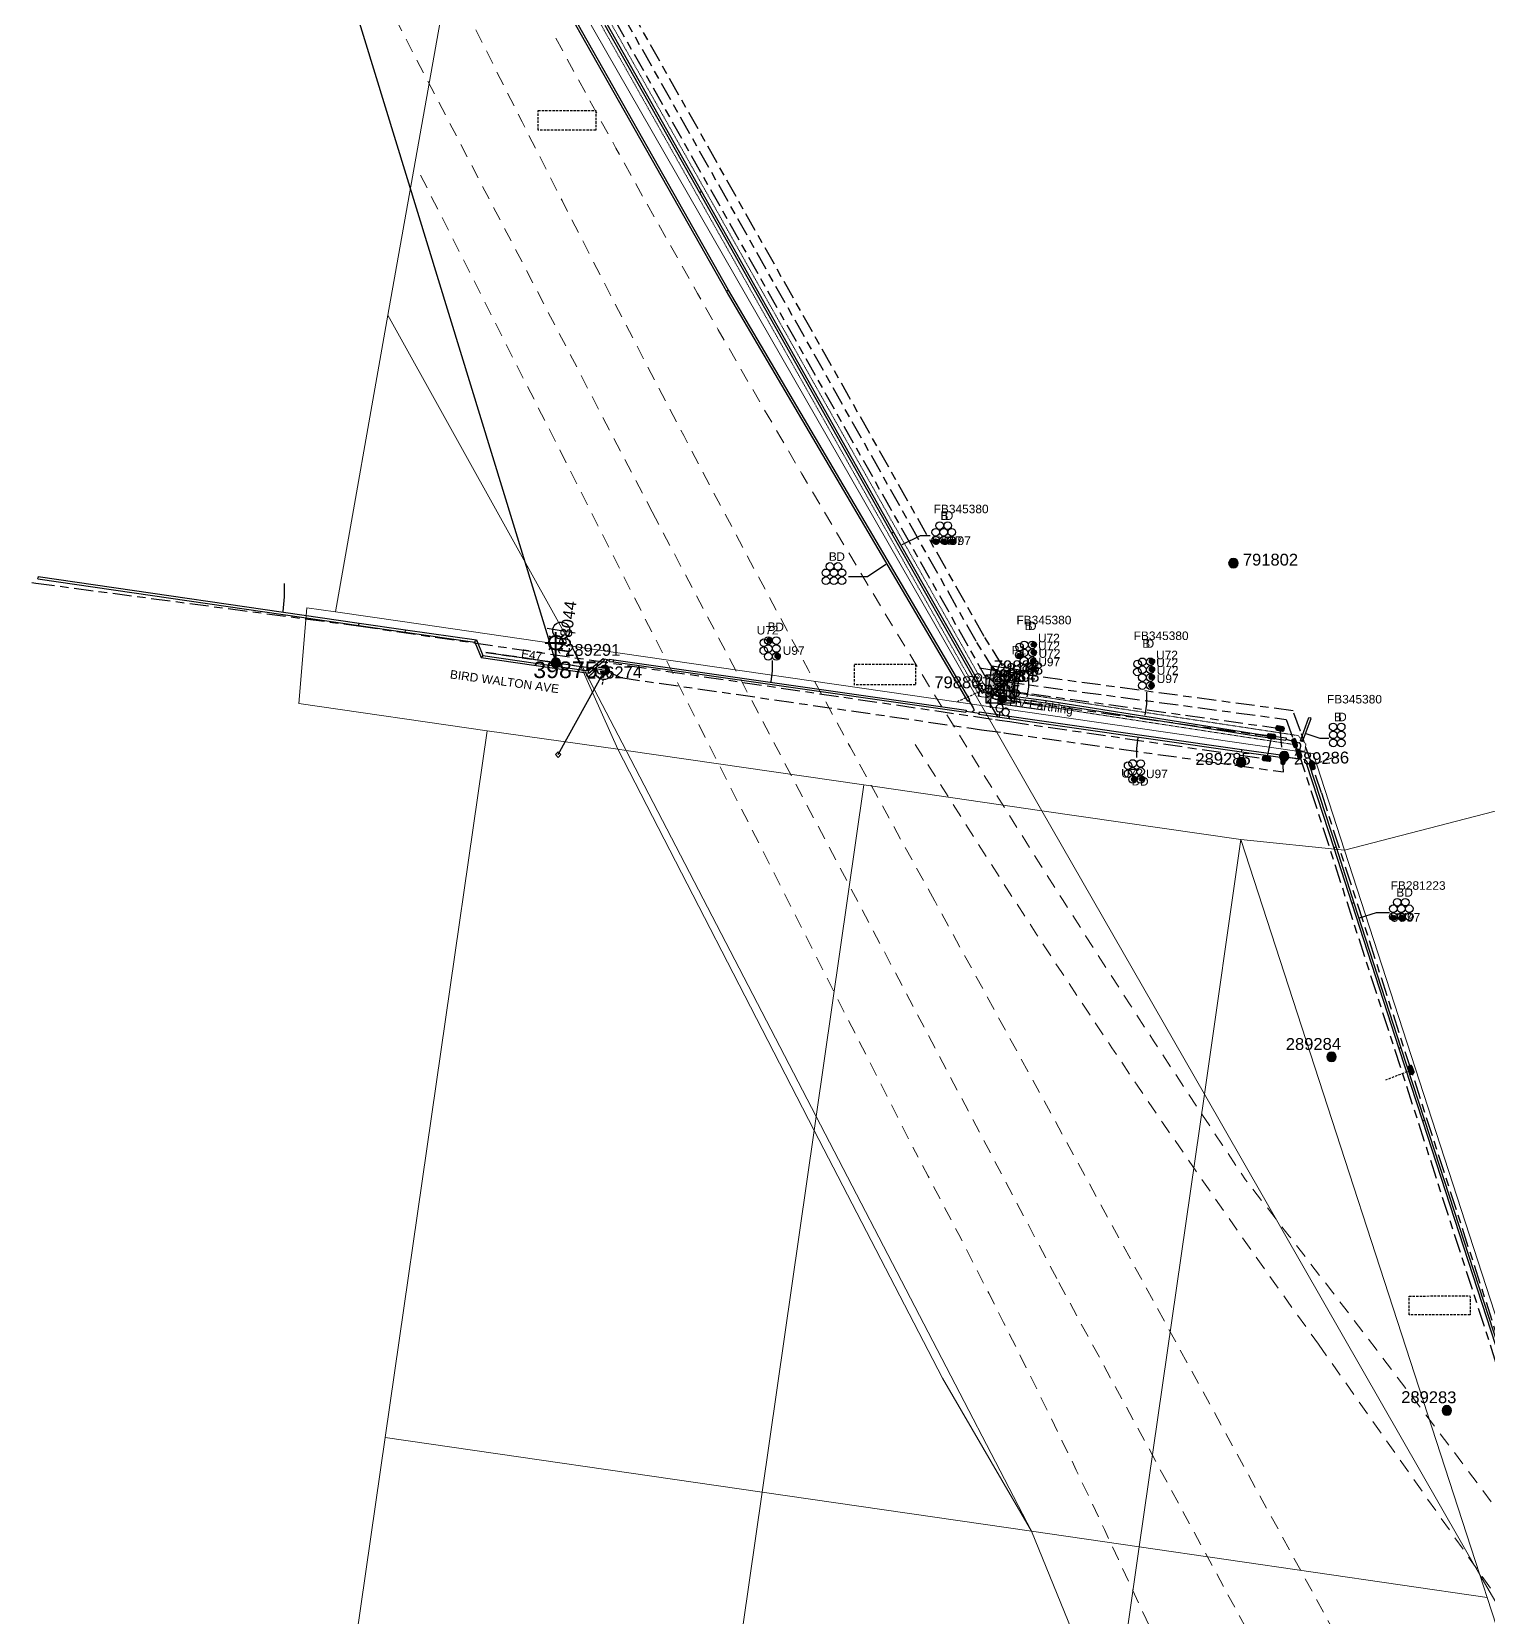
# Model space of a CAD drawing. Header units: metres. Extents: x 300929 to 302396, y 6244220 to 6246836.
# Drawn here: x 301094.1 to 301401.6, y 6245014.8 to 6245349.5 of the extents above; entities that cross this region are included whole.
import ezdxf
from ezdxf.enums import TextEntityAlignment as Align

# ---------------------------------------------------------------- set-up
doc = ezdxf.new("R2010")
doc.units = ezdxf.units.M
for name, pattern in [('Cable Exist OH', [1, 1, 0]), ('Cable Exist UG', [8.2, 4, -1.2, 1.8, -1.2]), ('Dash', [5, 3, -2]), ('DASHED', [0.75, 0.5, -0.25]), ('HIDDEN', [0.375, 0.25, -0.125]), ('HIDDEN2', [0.1875, 0.125, -0.0625])]:
    doc.linetypes.add(name, pattern=pattern)
doc.layers.get('0').update_dxf_attribs({"color": 6})
for name, color, linetype, lineweight in [('Cadastre Developer_SP_EXT', 7, 'Continuous', 5), ('Cadastre Land Parcels_SP_EXT', 7, 'Continuous', 5), ('Cadastre Other Property_SP_EXT', 7, 'HIDDEN', 5), ('Cadastre Roads_SP_EXT', 7, 'Continuous', 5)]:
    doc.layers.add(name, color=color, linetype=linetype, lineweight=lineweight)
for name, color, linetype in [('Duct_SP_EXT', 7, 'Continuous'), ('Equip_HV_EXT', 7, 'Continuous'), ('Equip_SP_HV_EXT', 7, 'Continuous'), ('Equip_SP_SL_EXT', 7, 'Continuous'), ('Mains_HV_EXT', 7, 'Continuous'), ('Mains_HV_MOD', 3, 'Continuous'), ('Mains_LV_EXT', 7, 'Continuous'), ('Services_SP_EXT', 7, 'Continuous'), ('Sub_SP_EXT', 7, 'Continuous'), ('SupportsOH_SP_TR_HV_LV_SL_EXT', 7, 'Continuous'), ('Trench_SP_EXT', 7, 'Continuous')]:
    doc.layers.add(name, color=color, linetype=linetype)
doc.layers.add('UNKNOWN_FEATURES', color=1, linetype='DASHED', plot=False)
doc.styles.add('HVSW_LABEL', font='arial.ttf')
doc.styles.add('iecARIAL', font='arial.ttf', dxfattribs={"height": 2})
doc.styles.add('POLE_LABEL', font='arial.ttf')
doc.styles.get("Standard").update_dxf_attribs({"font": 'arial.ttf'})
doc.styles.add('SWITCH_LABEL', font='arial.ttf', dxfattribs={"height": 2.5})
doc.linetypes.add('Cable E UG', pattern='A,6,-0.5,["E",Standard,S=1.7,R=0,X=0.5,Y=-1],-2.9', length=9.4)

# ---------------------------------------------------------------- blocks, each defined once
blk = doc.blocks.new('DUCT_EXT')
blk.add_circle((0, 0.8), 0.8)
at = {"flags": 1}
blk.add_attdef('Z', (0, 0), '', height=0.2, dxfattribs=at)
at = {"flags": 9}
for tag, p in [('DUCT_CODE', (0, 0)), ('XSECT_TYPE', (0, -0.2)), ('STATE', (0, -0.6)), ('FB_REFERENCE', (0, -0.4)), ('NOTES', (0, -0.8))]:
    blk.add_attdef(tag, text='', height=0.2, dxfattribs=at).set_placement(p, align=Align.MIDDLE_LEFT)
blk = doc.blocks.new('*U53')
at = {"lineweight": 40}
for p, q in [((-2.25, 4.22), (2.25, 4.22)), ((-1.46, 5.68), (-1.06, 5.28)), ((0, 1.97), (0, 6.47)), ((1.46, 5.68), (1.06, 5.28)), ((-1.46, 2.76), (-1.06, 3.16)), ((0, 0), (0, 2.72)), ((1.46, 2.76), (1.06, 3.16))]:
    blk.add_line(p, q, dxfattribs=at)
blk.add_circle((0, 4.22), 1.5, dxfattribs=at)
at = {"style": 'iecARIAL', "flags": 8}
blk.add_attdef('ASSET_NUM', (1.5, 1.5), '', height=2.5, dxfattribs=at)
for tag, p, height, flags in [('OPERATING_VOLTAGE', (0.98, -1.65), 0.2, 9), ('ORIENTATION', (0.98, -1.85), 0.2, 9), ('OWNED_BY', (0.98, -2.05), 0.2, 9), ('STATE', (0.98, -2.25), 0.2, 9), ('CONSTRUCTED_VOLTAGE', (0.98, -0.65), 0.2, 9), ('CONTROL_TYPE', (0.98, -0.85), 0.2, 9), ('LANTERN_PURPOSE', (0.98, -1.05), 0.2, 9), ('LANTERN_TYPE', (0.98, -1.25), 0.2, 9), ('NO_PHASES', (0.98, -1.45), 0.2, 9), ('USAGE', (0.98, -2.45), 0.2, 9), ('CEXIST', (0.98, -2.65), 0.2, 9), ('CNEW', (0.98, -2.85), 0.2, 9), ('CNUMBER', (0.98, -3.05), 0.2, 9), ('CREMOVE', (0.98, -3.25), 0.2, 9), ('CREPLACE', (0.98, -3.45), 0.2, 9), ('LNUMBER', (2.18, -3.25), 2.5, 8), ('LKINGHEIGHT', (0.98, -3.65), 0.2, 9), ('LBRACKET', (0.98, -3.85), 0.2, 9), ('LBRACKETVOCAB', (0.98, -4.05), 0.2, 9), ('LCATEGORY', (0.98, -4.25), 0.2, 9), ('LCHARGE1', (0.98, -4.45), 0.2, 9), ('LCHARGE1PERCENT', (0.98, -4.65), 0.2, 9), ('LCHARGE2', (0.98, -4.85), 0.2, 9), ('LCHARGE2PERCENT', (0.98, -5.05), 0.2, 9), ('LCHARGE3', (0.98, -5.25), 0.2, 9), ('LCHARGE3PERCENT', (0.98, -5.45), 0.2, 9), ('LEXIST', (0.98, -5.65), 0.2, 9), ('LLAMP', (0.98, -5.85), 0.2, 9), ('LLAMPVOCAB', (0.98, -6.05), 0.2, 9), ('LMAST', (0.98, -6.25), 0.2, 9), ('LMASTVOCAB', (0.98, -6.45), 0.2, 9), ('LNEW', (0.98, -6.65), 0.2, 9), ('LANTNUMBER', (0.98, -6.85), 0.2, 9), ('STREETNAME', (0.98, -9.25), 0.2, 9), ('SUBURB', (0.98, -9.45), 0.2, 1), ('LOUTREACH', (0.98, -7.25), 0.2, 9), ('LOUTREACHVOCAB', (0.98, -7.45), 0.2, 9), ('LRATECODE', (0.98, -7.65), 0.2, 9), ('LREMOVE', (0.98, -7.85), 0.2, 9), ('LREPLACE', (0.98, -8.05), 0.2, 9), ('LTYPE', (0.98, -8.25), 0.2, 9), ('LTYPEVOCAB', (0.98, -8.45), 0.2, 9), ('LEGEND', (0.98, -8.65), 0.2, 9), ('LOCATION', (0.98, -8.85), 0.2, 9), ('NOTES', (0.98, -9.05), 0.2, 9)]:
    blk.add_attdef(tag, p, '', height=height, dxfattribs=dict(flags=flags))
blk = doc.blocks.new('CCP_EXT')
blk.add_wipeout([(0, 0.57), (0.57, 0), (0, -0.57), (-0.57, 0)])
blk.add_lwpolyline([(-0.57, 0), (0, 0.57), (0.57, 0), (0, -0.57), (-0.57, 0)])
at = {"flags": 1}
blk.add_attdef('Z', (0, 0), '', height=0.2, dxfattribs=at)
at = {"flags": 9}
for tag, p in [('CCP_TYPE', (0, 0)), ('CONSTRUCTED_VOLTAGE', (0, -0.2)), ('OPERATING_VOLTAGE', (0, -0.6)), ('ORIENTATION', (0, -0.8)), ('OWNED_BY', (0, -1)), ('STATE', (0, -1.8)), ('NO_PHASES', (0, -0.4)), ('USAGE', (0, -1.2)), ('LEGEND', (0, -1.4)), ('LIFE_SUPPORT', (0, -1.6)), ('NOTES', (0, -2))]:
    blk.add_attdef(tag, text='', height=0.2, dxfattribs=at).set_placement(p, align=Align.MIDDLE_LEFT)
blk = doc.blocks.new('POLE_EXT')
blk.add_hatch(color=256).paths.add_polyline_path([(-1, 0, 1), (1, 0, 1)])
blk.add_lwpolyline([(-1, 0, 1), (1, 0, 1)], format="xyb", close=True)
for tag, height, flags, p in [('pNumber', 2.5, 8, (-17.84, 2.07)), ('OWNED_BY', 0.2, 9, (1.35, -0.4)), ('SPECIAL_USE', 0.2, 9, (1.35, -0.8)), ('STATE', 0.2, 9, (1.35, -1)), ('cLV', 0.2, 9, (1.35, -1.4)), ('hDepth', 0.2, 9, (1.35, -1.6)), ('hDia', 0.2, 9, (1.35, -1.8)), ('cHV', 0.2, 9, (1.35, -2)), ('cLinedev', 0.2, 9, (1.35, -3.4)), ('PARENT', 0.2, 9, (1.35, -0.6)), ('USAGE', 0.2, 9, (1.35, -1.2)), ('LBRACKET', 0.2, 9, (1.35, -2.2)), ('LExisting', 0.2, 9, (1.35, -2.4)), ('LANTNUMBER', 0.2, 9, (1.35, -2.6)), ('LOther', 0.2, 9, (1.35, -2.8)), ('LRemove', 0.2, 9, (1.35, -3)), ('LEGEND', 0.2, 9, (1.35, -3.2)), ('pExisting', 0.2, 9, (1.35, -3.8)), ('pFooting', 0.2, 9, (1.35, -4.4)), ('pNew', 0.2, 9, (1.35, -4.6)), ('pRelocate', 0.2, 9, (1.35, -5)), ('pRemove', 0.2, 9, (1.35, -5.2)), ('pReplace', 0.2, 9, (1.35, -5.4)), ('pStay', 0.2, 9, (1.35, -5.6)), ('pType', 0.2, 9, (1.35, -5.8)), ('cspan', 0.2, 9, (1.35, -6)), ('STREETNAME', 0.2, 9, (1.35, -6.2)), ('SUBURB', 0.2, 9, (1.35, -6.4)), ('LOCATION', 0.2, 9, (1.35, -3.6)), ('PFNUMBER', 0.2, 9, (1.35, -4)), ('NEWPFNUMBER', 0.2, 9, (1.35, -4.2)), ('NOTES', 0.2, 9, (1.35, -6.6)), ('OPERATED_BY', 0.2, 9, (1.36, -7.01)), ('MAINTAINED_BY', 0.2, 9, (1.36, -6.81))]:
    blk.add_attdef(tag, text='', height=height, dxfattribs=dict(flags=flags)).set_placement(p, align=Align.MIDDLE_LEFT)
at = {"style": 'POLE_LABEL'}
for tag, height, flags, p in [('STRUCTURE_PLANT_NUMBER', 0.2, 9, (1.35, 0.03)), ('ASSET_NUM', 2.5, 8, (2, 2)), ('STREET_CODE', 0.2, 9, (1.35, -0.2))]:
    blk.add_attdef(tag, text='', height=height, dxfattribs=dict(at, flags=flags)).set_placement(p, align=Align.MIDDLE_LEFT)
at = {"flags": 1}
blk.add_attdef('Z', (1.35, -7.33), '', height=0.2, dxfattribs=at)
blk = doc.blocks.new('HV_STJ_EXT')
h = blk.add_hatch(color=256)
edge = h.paths.add_edge_path()
edge.add_ellipse((-0.59, 0.13), major_axis=(0.226, 0.226), ratio=1, start_angle=45, end_angle=135)
edge.add_line((-0.91, 0.13), (-0.91, -0.13))
edge.add_ellipse((-0.59, -0.13), major_axis=(0.226, 0.226), ratio=1, start_angle=135, end_angle=225)
edge.add_line((-0.59, -0.45), (0.59, -0.45))
edge.add_ellipse((0.59, -0.13), major_axis=(-0.226, 0.226), ratio=1, start_angle=135, end_angle=225)
edge.add_line((0.91, -0.13), (0.91, 0.13))
edge.add_ellipse((0.59, 0.13), major_axis=(-0.226, 0.226), ratio=1, start_angle=225, end_angle=315)
edge.add_line((0.59, 0.45), (-0.59, 0.45))
blk.add_lwpolyline([(-0.91, 0.13), (-0.91, -0.13, 0.414214), (-0.59, -0.45), (0.59, -0.45, 0.414214), (0.91, -0.13), (0.91, 0.13, 0.414214), (0.59, 0.45), (-0.59, 0.45, 0.414214)], format="xyb", close=True)
for tag, flags, p in [('ORIENTATION', 9, (1.5, 0)), ('Z', 1, (1.5, -0.8)), ('USAGE', 9, (1.5, -0.2)), ('LEGEND', 9, (1.5, -0.4)), ('NOTES', 9, (1.5, -0.6))]:
    blk.add_attdef(tag, text='', height=0.2, dxfattribs=dict(flags=flags)).set_placement(p, align=Align.MIDDLE_LEFT)
blk = doc.blocks.new('SWG_HOLEC_SU_EXT')
blk.add_line((1.8, -2), (5.8, -2))
for points in [[(1, 0), (0, 0)], [(6.6, 0), (7.6, 0)]]:
    blk.add_lwpolyline(points)
for points in [[(1.8, -0.8, 1), (1.8, 0.8, 1)], [(5.8, -0.8, 1), (5.8, 0.8, 1)]]:
    blk.add_lwpolyline(points, format="xyb", close=True)
at = {"style": 'SWITCH_LABEL', "flags": 8}
blk.add_attdef('ASSET_NUM', text='', height=2.5, rotation=179.9544, dxfattribs=at).set_placement((-2.4, 0), align=Align.MIDDLE_LEFT)
at = {"flags": 1}
blk.add_attdef('Z', (0, 0), '', height=0.2, dxfattribs=at)
at = {"flags": 9}
for tag, p in [('ACTUAL_STATUS', (0, -0.4)), ('CONSTRUCTED_VOLTAGE', (0, -0.6)), ('OPERATING_VOLTAGE', (0, -1)), ('ORIENTATION', (0, -1.2)), ('OWNED_BY', (0, -1.4)), ('STATE', (0, -1.8)), ('SWITCH_TYPE', (0, -2)), ('STREETNAME', (0, -2.6)), ('SUBURB', (0, -2.8)), ('NO_PHASES', (0, -0.8)), ('PARENT', (0, -1.6)), ('USAGE', (0, -2.2)), ('LOCATION', (0, -2.4)), ('NOTES', (0, -3))]:
    blk.add_attdef(tag, text='', height=0.2, dxfattribs=at).set_placement(p, align=Align.MIDDLE_LEFT)
at = {"style": 'SWITCH_LABEL', "flags": 9}
blk.add_attdef('STREET_CODE', text='', height=0.2, dxfattribs=at).set_placement((0, -0.2), align=Align.MIDDLE_LEFT)
blk = doc.blocks.new('HV_ABS_CLOSED_EXT')
blk.add_line((-3, 6.87), (3, 6.87))
blk.add_circle((0, 6.87), 1.8)
at = {"style": 'HVSW_LABEL'}
for tag, height, flags, p in [('ASSET_NUM', 3.5, 8, (2, 2)), ('STREET_CODE', 0.2, 9, (0, -0.2))]:
    blk.add_attdef(tag, text='', height=height, dxfattribs=dict(at, flags=flags)).set_placement(p, align=Align.MIDDLE_LEFT)
at = {"flags": 1}
blk.add_attdef('Z', (0, 0), '', height=0.2, dxfattribs=at)
at = {"flags": 9}
for tag, p in [('ACTUAL_STATUS', (0, -0.4)), ('CONSTRUCTED_VOLTAGE', (0, -0.6)), ('OPERATING_VOLTAGE', (0, -1)), ('ORIENTATION', (0, -1.2)), ('OWNED_BY', (0, -1.4)), ('STATE', (0, -1.6)), ('SWITCH_TYPE', (0, -1.8)), ('STREETNAME', (0, -2.6)), ('SUBURB', (0, -2.8)), ('NO_PHASES', (0, -0.8)), ('USAGE', (0, -2)), ('LEGEND', (0, -2.2)), ('LOCATION', (0, -2.4)), ('NOTES', (0, -3))]:
    blk.add_attdef(tag, text='', height=0.2, dxfattribs=at).set_placement(p, align=Align.MIDDLE_LEFT)
blk = doc.blocks.new('End Shackle_EXT')
blk.add_wipeout([(0, 0.25), (1.81, 0.25), (1.82, -0.25), (0, -0.25)])
blk.add_line((1.81, -1), (1.81, 1))
at = {"flags": 1}
blk.add_attdef('Z', (0, 0), '', height=0.2, dxfattribs=at)
at = {"flags": 9}
for tag, p in [('CONNECTOR_TYPE', (0, 0)), ('CONSTRUCTED_VOLTAGE', (0, -0.2)), ('OPERATING_VOLTAGE', (0, -0.6)), ('ORIENTATION', (0, -0.8)), ('OWNED_BY', (0, -1)), ('STATE', (0, -1.2)), ('NO_PHASES', (0, -0.4)), ('USAGE', (0, -1.4)), ('NOTES', (0, -1.6))]:
    blk.add_attdef(tag, text='', height=0.2, dxfattribs=at).set_placement(p, align=Align.MIDDLE_LEFT)
blk = doc.blocks.new('SWITCHING_STATION_EXT')
blk.add_hatch(color=256).paths.add_polyline_path([(-3, 3), (-3, -3), (0, 0)])
h = blk.add_hatch(color=256)
h.paths.add_polyline_path([(0, 0), (3, -3), (3, 3)])
h.paths.add_polyline_path([(3.59, -1.15), (4.63, -1.15), (4.63, -0.85), (3.59, -0.85)], flags=9)
h.paths.add_polyline_path([(3.59, -0.95), (4.83, -0.95), (4.83, -0.65), (3.59, -0.65)], flags=9)
h.paths.add_polyline_path([(3.59, -0.75), (4.63, -0.75), (4.63, -0.45), (3.59, -0.45)], flags=9)
h.paths.add_polyline_path([(3.59, -0.55), (4.83, -0.55), (4.83, -0.25), (3.59, -0.25)], flags=9)
h.paths.add_polyline_path([(3.59, -0.35), (5.69, -0.35), (5.69, -0.05), (3.59, -0.05)], flags=9)
for p, q in [((-3, 3), (3, -3)), ((-3, -3), (3, 3)), ((-2.4, 2.33), (-2.4, 2.33, 0)), ((2.33, 2.33), (2.33, 2.33, 0))]:
    blk.add_line(p, q)
blk.add_lwpolyline([(-3, 3), (3, 3), (3, -3), (-3, -3)], close=True)
for tag, height, flags, p in [('STREET_CODE', 0.2, 9, (1.5, 0)), ('ASSET_NUM', 2.5, 8, (3.46, 2)), ('CONSTRUCTED_VOLTAGE', 0.2, 9, (1.5, -0.2)), ('OPERATING_VOLTAGE', 0.2, 9, (1.5, -0.6)), ('OPERATED_BY', 0.2, 9, (1.5, -0.8)), ('ORIENTATION', 0.2, 9, (1.5, -1.2)), ('OWNED_BY', 0.2, 9, (1.5, -1.4)), ('STATE', 0.2, 9, (1.5, -1.6)), ('SITE_TYPE', 0.2, 9, (1.5, -2.6)), ('STREETNAME', 0.2, 9, (1.5, -2.8)), ('SUBURB', 0.2, 9, (1.5, -3)), ('Z', 0.2, 1, (1.5, -3.4)), ('NO_PHASES', 0.2, 9, (1.5, -0.4)), ('MAINTAINED_BY', 0.2, 9, (1.5, -1)), ('PARENT', 0.2, 9, (1.5, -1.8)), ('USAGE', 0.2, 9, (1.5, -2)), ('LEGEND', 0.2, 9, (1.5, -2.2)), ('LOCATION', 0.2, 9, (1.5, -2.4)), ('NOTES', 0.2, 9, (1.5, -3.2))]:
    blk.add_attdef(tag, text='', height=height, dxfattribs=dict(flags=flags)).set_placement(p, align=Align.MIDDLE_LEFT)
blk = doc.blocks.new('CABLE_LARGE_EXT')
h = blk.add_hatch(color=256)
edge = h.paths.add_edge_path()
edge.add_arc((0, 0.55), 0.55, 0, 360)
blk.add_circle((0, 0.55), 0.55)
at = {"flags": 1}
blk.add_attdef('Z', (0, 0), '', height=0.2, dxfattribs=at)
at = {"flags": 9}
for tag, p in [('COND_CODE', (0, 0)), ('STATE', (0, -0.4)), ('XSECT_SIZE', (0, -0.6)), ('FB_REFERENCE', (0, -0.2)), ('NOTES', (0, -0.8))]:
    blk.add_attdef(tag, text='', height=0.2, dxfattribs=at).set_placement(p, align=Align.MIDDLE_LEFT)

msp = doc.modelspace()

# ---------------------------------------------------------------- linework, layer by layer
at = {"layer": 'Cadastre Developer_SP_EXT', "linetype": 'Dash'}
for points in [[(301280.65, 6245199.04, 0.016564), (301365.75, 6245072.44)], [(301280.13, 6245114.03, -0.030606), (301372.44, 6244911.89)], [(301350.38, 6245107.14, -0.014812), (301492.59, 6244913.2)]]:
    msp.add_lwpolyline(points, format="xyb", dxfattribs=at)
for points in [[(301474.72, 6244818.44), (301284.85, 6245165.88)], [(301365.75, 6245072.44), (301442.74, 6244963.28), (301509.34, 6244870.93), (301528.45, 6244846.87)]]:
    msp.add_lwpolyline(points, dxfattribs=at)
at = {"layer": 'Cadastre Land Parcels_SP_EXT', "linetype": 'Continuous'}
for points in [[(301184.61, 6245375.38), (301169.31, 6245289.65), (301208.15, 6245219.8), (301294.62, 6245207.27), (301202.92, 6245367.18)], [(301202.92, 6245367.18), (301294.62, 6245207.27), (301352.42, 6245198.88), (301364.63, 6245197.11), (301371.25, 6245176.73), (301596.56, 6245235.05)], [(301596.56, 6245235.05), (301371.25, 6245176.73), (301404.71, 6245073.76)]]:
    msp.add_lwpolyline(points, dxfattribs=at)
for points in [[(301208.15, 6245219.8), (301169.31, 6245289.65), (301158.26, 6245227.03), (301172.38, 6245224.99), (301208.15, 6245219.8)], [(301208.15, 6245219.8), (301212.86, 6245209.24), (301217.85, 6245198.04), (301219.64, 6245197.79), (301213.73, 6245209.11), (301208.15, 6245219.8)], [(301294.62, 6245207.27), (301208.15, 6245219.8), (301213.73, 6245209.11), (301219.64, 6245197.79), (301269.78, 6245190.51), (301307.34, 6245185.06), (301294.62, 6245207.27)], [(301364.63, 6245197.11), (301352.42, 6245198.88), (301294.62, 6245207.27), (301307.34, 6245185.06), (301349.41, 6245178.96), (301371.25, 6245176.73), (301364.63, 6245197.11)], [(301168.73, 6245052.71), (301248.31, 6245041.18), (301259.34, 6245117.57), (301217.85, 6245198.04), (301190.28, 6245201.92), (301168.73, 6245052.71)], [(301217.85, 6245198.04), (301259.34, 6245117.57), (301259.72, 6245120.54), (301219.64, 6245197.79), (301217.85, 6245198.04)], [(301259.72, 6245120.54), (301269.78, 6245190.51), (301219.64, 6245197.79), (301259.72, 6245120.54)], [(301327.93, 6245029.63), (301341.68, 6245125.19), (301307.34, 6245185.06), (301269.78, 6245190.51), (301259.72, 6245120.54), (301305.16, 6245032.93), (301327.93, 6245029.63)], [(301307.34, 6245185.06), (301341.68, 6245125.19), (301349.41, 6245178.96), (301307.34, 6245185.06)], [(301399.86, 6245023.73), (301349.41, 6245178.96), (301341.68, 6245125.19), (301399.86, 6245023.73)], [(301404.71, 6245073.76), (301371.25, 6245176.73), (301349.41, 6245178.96), (301399.86, 6245023.73), (301447.44, 6244942.27), (301404.71, 6245073.76)], [(301399.86, 6245023.73), (301341.68, 6245125.19), (301327.93, 6245029.63), (301401.41, 6245018.97), (301399.86, 6245023.73)], [(301259.34, 6245117.57), (301286.4, 6245065.25), (301305.16, 6245032.93), (301259.72, 6245120.54), (301259.34, 6245117.57)], [(301248.31, 6245041.18), (301305.16, 6245032.93), (301286.4, 6245065.25), (301259.34, 6245117.57), (301248.31, 6245041.18)], [(301248.31, 6245041.18), (301168.73, 6245052.71), (301147.24, 6244903.45), (301226.89, 6244892.05), (301248.31, 6245041.18)], [(301317.19, 6244954.99), (301322.34, 6244990.8), (301305.16, 6245032.93), (301248.31, 6245041.18), (301226.89, 6244892.05), (301306.45, 6244880.35), (301317.19, 6244954.99)], [(301322.34, 6244990.8), (301327.93, 6245029.63), (301305.16, 6245032.93), (301322.34, 6244990.8)], [(301427.4, 6244938.99), (301401.41, 6245018.97), (301327.93, 6245029.63), (301322.34, 6244990.8), (301337.25, 6244952.07), (301427.4, 6244938.99)], [(301465.61, 6244859.41), (301465.92, 6244860.58), (301469.46, 6244874.54), (301447.44, 6244942.27), (301399.86, 6245023.73), (301401.41, 6245018.97), (301427.4, 6244938.99), (301453.39, 6244859.02), (301465.08, 6244857.33), (301465.61, 6244859.41)]]:
    msp.add_lwpolyline(points, close=True, dxfattribs=at)
at = {"layer": 'Duct_SP_EXT'}
for p, q in [((301240.82, 6245294.75), (301199.19, 6245368.33)), ((301241.24, 6245294.99), (301199.59, 6245368.58)), ((301215.1, 6245350.93), (301235.11, 6245315.55)), ((301215.52, 6245351.16), (301235.53, 6245315.78)), ((301235.11, 6245315.55), (301235.32, 6245315.66)), ((301235.11, 6245315.55), (301275.64, 6245243.63)), ((301235.53, 6245315.78), (301235.32, 6245315.66)), ((301235.53, 6245315.78), (301276.05, 6245243.87)), ((301240.82, 6245294.75), (301241.03, 6245294.87)), ((301291.73, 6245208.21), (301240.82, 6245294.75)), ((301241.24, 6245294.99), (301241.03, 6245294.87)), ((301292.15, 6245208.45), (301241.24, 6245294.99)), ((301275.64, 6245243.63), (301275.84, 6245243.75)), ((301275.64, 6245243.63), (301294.79, 6245209.89)), ((301276.05, 6245243.87), (301275.84, 6245243.75)), ((301276.05, 6245243.87), (301295.21, 6245210.13)), ((301095.42, 6245234.04), (301095.46, 6245234.27)), ((301095.42, 6245234.04), (301163.16, 6245224.18)), ((301095.49, 6245234.51), (301095.46, 6245234.27)), ((301095.49, 6245234.51), (301163.23, 6245224.66)), ((301163.16, 6245224.18), (301163.19, 6245224.42)), ((301163.16, 6245224.18), (301163.19, 6245224.42)), ((301163.16, 6245224.18), (301163.16, 6245224.18)), ((301163.16, 6245224.18), (301172.99, 6245222.77)), ((301163.23, 6245224.66), (301163.19, 6245224.42)), ((301163.23, 6245224.66), (301163.19, 6245224.42)), ((301163.23, 6245224.66), (301163.23, 6245224.66)), ((301163.23, 6245224.66), (301173.06, 6245223.24)), ((301172.99, 6245222.77), (301173.03, 6245223.01)), ((301172.99, 6245222.77), (301187.67, 6245220.67)), ((301173.06, 6245223.24), (301173.03, 6245223.01)), ((301173.06, 6245223.24), (301188.01, 6245221.11)), ((301187.67, 6245220.67), (301187.84, 6245220.89)), ((301187.67, 6245220.67), (301189.04, 6245217.41)), ((301188.01, 6245221.11), (301187.84, 6245220.89)), ((301188.01, 6245221.11), (301189.38, 6245217.85)), ((301189.04, 6245217.41), (301189.21, 6245217.63)), ((301189.38, 6245217.85), (301189.21, 6245217.63)), ((301217, 6245216.95), (301216.97, 6245216.72)), ((301217, 6245216.95), (301291.43, 6245206.31)), ((301294.79, 6245209.89), (301295, 6245210.01)), ((301295.21, 6245210.13), (301295, 6245210.01)), ((301300.76, 6245208.84), (301300.79, 6245209.07)), ((301300.82, 6245209.31), (301300.79, 6245209.07)), ((301300.82, 6245209.31), (301308.28, 6245208.31)), ((301291.36, 6245205.84), (301291.39, 6245206.08)), ((301291.43, 6245206.31), (301291.39, 6245206.08)), ((301291.73, 6245208.21), (301291.94, 6245208.33)), ((301292.15, 6245208.45), (301291.94, 6245208.33)), ((301294.15, 6245205.92), (301294.12, 6245205.68)), ((301294.15, 6245205.92), (301349.62, 6245198.01)), ((301300.76, 6245208.84), (301308.21, 6245207.83)), ((301308.21, 6245207.83), (301308.24, 6245208.07)), ((301308.21, 6245207.83), (301308.24, 6245208.07)), ((301308.21, 6245207.83), (301352.56, 6245200.85)), ((301308.28, 6245208.31), (301308.24, 6245208.07)), ((301308.28, 6245208.31), (301308.24, 6245208.07)), ((301308.28, 6245208.31), (301352.63, 6245201.32)), ((301294.09, 6245205.44), (301294.12, 6245205.68)), ((301294.09, 6245205.44), (301349.55, 6245197.53)), ((301361.95, 6245199.85), (301363.77, 6245204.73)), ((301362.4, 6245199.68), (301364.22, 6245204.56)), ((301363.77, 6245204.73), (301363.99, 6245204.64)), ((301364.22, 6245204.56), (301363.99, 6245204.64)), ((301352.56, 6245200.85), (301352.6, 6245201.09)), ((301352.56, 6245200.85), (301358.91, 6245199.94)), ((301352.63, 6245201.32), (301352.6, 6245201.09)), ((301352.63, 6245201.32), (301358.98, 6245200.42)), ((301358.91, 6245199.94), (301358.94, 6245200.18)), ((301358.98, 6245200.42), (301358.94, 6245200.18)), ((301361.95, 6245199.85), (301362.18, 6245199.77)), ((301362.4, 6245199.68), (301362.18, 6245199.77)), ((301349.55, 6245197.53), (301349.58, 6245197.77)), ((301349.55, 6245197.53), (301358.26, 6245196.3)), ((301349.62, 6245198.01), (301349.58, 6245197.77)), ((301349.62, 6245198.01), (301358.32, 6245196.77)), ((301358.26, 6245196.3), (301358.29, 6245196.54)), ((301358.32, 6245196.77), (301358.29, 6245196.54)), ((301363.27, 6245194.89), (301363.5, 6245194.97)), ((301363.27, 6245194.89), (301369.02, 6245177.21)), ((301363.73, 6245195.04), (301363.5, 6245194.97)), ((301363.73, 6245195.04), (301369.48, 6245177.36)), ((301369.02, 6245177.21), (301369.25, 6245177.28)), ((301369.02, 6245177.21), (301372.81, 6245165.47)), ((301369.48, 6245177.36), (301369.25, 6245177.28)), ((301369.48, 6245177.36), (301373.26, 6245165.62)), ((301372.81, 6245165.47), (301373.03, 6245165.54)), ((301373.26, 6245165.62), (301373.03, 6245165.54)), ((301373.26, 6245165.62), (301383.19, 6245135.01)), ((301372.81, 6245165.47), (301382.73, 6245134.86)), ((301382.73, 6245134.86), (301382.96, 6245134.93)), ((301382.73, 6245134.86), (301387.72, 6245119.56)), ((301383.19, 6245135.01), (301382.96, 6245134.93)), ((301383.19, 6245135.01), (301388.18, 6245119.71)), ((301387.72, 6245119.56), (301387.95, 6245119.63)), ((301387.72, 6245119.56), (301417.91, 6245026.71)), ((301388.18, 6245119.71), (301387.95, 6245119.63)), ((301388.18, 6245119.71), (301418.37, 6245026.86))]:
    msp.add_line(p, q, dxfattribs=at)
for points in [[(301283.81, 6245243.1), (301281.66, 6245243.1), (301277.85, 6245241.18)], [(301266.55, 6245234.49), (301270.57, 6245234.49), (301274.42, 6245237.14)], [(301147.43, 6245233.03), (301147.43, 6245230.22), (301147.14, 6245227.13)], [(301250.47, 6245216.76), (301250.47, 6245214.6), (301250.13, 6245212.27)], [(301250.47, 6245216.76), (301250.47, 6245214.6), (301250.13, 6245212.27)], [(301304.54, 6245213.66), (301304.54, 6245211.16), (301304.22, 6245209.11)], [(301329.47, 6245210.09), (301329.47, 6245207.58), (301329.13, 6245205.26)], [(301327.46, 6245196.32), (301327.46, 6245198.27), (301327.71, 6245200.44)], [(301367.94, 6245200.29), (301366.14, 6245200.29), (301363.19, 6245201.32)], [(301380.79, 6245163.54), (301377.94, 6245163.54), (301374.37, 6245162.39)]]:
    msp.add_lwpolyline(points, dxfattribs=at)
at = {"layer": 'Mains_HV_EXT', "linetype": 'Cable Exist OH'}
msp.add_lwpolyline([(301190.02, 6245218.53), (301204.91, 6245216.35)], dxfattribs=at)
at = {"layer": 'Mains_HV_EXT', "linetype": 'Continuous'}
msp.add_lwpolyline([(301213.04, 6245215.1, 0.902529), (301216.62, 6245213.93)], format="xyb", dxfattribs=at)
at = {"layer": 'Mains_HV_EXT', "linetype": 'Cable Exist UG'}
for points in [[(301298.57, 6245210.76), (301299.65, 6245212.31), (301358.94, 6245204.34), (301358.94, 6245204.34), (301360.74, 6245199.36)], [(301298.58, 6245210.74), (301300.47, 6245210.36), (301305.24, 6245209.72), (301357.65, 6245202.45)], [(301299.07, 6245208.59), (301303.71, 6245208), (301355.88, 6245200.76)], [(301357.65, 6245202.44), (301358.24, 6245195.74)], [(301355.88, 6245200.76), (301354.82, 6245196.03)], [(301360.73, 6245199.38), (301361.66, 6245197.08)], [(301385.33, 6245130.36), (301366.44, 6245188.81), (301364.43, 6245194.66)]]:
    msp.add_lwpolyline(points, dxfattribs=at)
at = {"layer": 'Mains_HV_EXT', "linetype": 'Cable E UG'}
msp.add_lwpolyline([(301307.67, 6245206.26), (301298.16, 6245207.61), (301298.17, 6245208.77)], dxfattribs=at)
at = {"layer": 'Mains_HV_MOD', "linetype": 'Cable Exist UG'}
for points in [[(301361.65, 6245197.11), (301420.72, 6245014.39), (301432.3, 6244973.29), (301442.69, 6244951.64), (301494.45, 6244862.63), (301494.82, 6244857.79), (301493.78, 6244856.31)], [(301473.97, 6244901.81), (301444.46, 6244952.58), (301434.18, 6244974), (301426.74, 6245000.42), (301422.63, 6245015), (301422.63, 6245015), (301385.33, 6245130.36)]]:
    msp.add_lwpolyline(points, dxfattribs=at)
at = {"layer": 'Mains_LV_EXT', "linetype": 'Cable Exist OH'}
msp.add_lwpolyline([(301190.03, 6245218.47), (301204.8, 6245216.33)], dxfattribs=at)
at = {"layer": 'Services_SP_EXT'}
msp.add_lwpolyline([(301112.5, 6245516.91), (301204.75, 6245216.26)], dxfattribs=at)
at = {"layer": 'Trench_SP_EXT', "linetype": 'Cable Exist UG'}
for points in [[(301216.09, 6245216.84), (301214.91, 6245217.04)], [(301300.78, 6245209.09), (301299.85, 6245209.22), (301300.06, 6245210.88), (301300.3, 6245212.86)], [(301299.85, 6245209.22), (301295.92, 6245209.82), (301295.01, 6245210.03)], [(301291.39, 6245206.08), (301294.12, 6245205.68)], [(301291.94, 6245208.33), (301292.87, 6245206.8), (301293.03, 6245206.45), (301292.99, 6245206.14), (301292.59, 6245205.9)]]:
    msp.add_lwpolyline(points, dxfattribs=at)
for points in [[(301216.09, 6245216.84), (301215.9, 6245216.87), (301215.9, 6245216.87, 0.404014), (301215.32, 6245216.31), (301215.32, 6245216.31), (301215.12, 6245214.76)], [(301358.9, 6245200.16), (301361.69, 6245199.42), (301361.69, 6245199.42, -0.39174), (301361.99, 6245198.7), (301361.99, 6245198.7), (301361.41, 6245196.24), (301361.41, 6245196.24, -0.380212), (301360.96, 6245196.12), (301360.96, 6245196.12), (301358.28, 6245196.45)], [(301358.21, 6245196.52), (301362.6, 6245195.92), (301362.6, 6245195.92, -0.285509), (301363.49, 6245195.02)]]:
    msp.add_lwpolyline(points, format="xyb", dxfattribs=at)
at = {"layer": 'UNKNOWN_FEATURES'}
for points in [[(301201.03, 6245328.77), (301201.04, 6245332.86), (301213.22, 6245332.86), (301213.22, 6245328.76), (301201.03, 6245328.77)], [(301214.64, 6245211.7), (301215.45, 6245216.95)], [(301267.8, 6245211.59), (301267.8, 6245216), (301280.68, 6245216), (301280.68, 6245211.62), (301267.83, 6245211.62)], [(301300.82, 6245209.42), (301301.58, 6245215.74)], [(301299.5, 6245212.58), (301289.58, 6245208.08)], [(301300.03, 6245210.97), (301300.52, 6245215.44)], [(301369.98, 6245196.7), (301363.69, 6245194.38)], [(301384.57, 6245129.99), (301384.49, 6245129.95), (301379.92, 6245128.16)], [(301384.89, 6245078.64), (301384.89, 6245082.59), (301397.76, 6245082.66), (301397.79, 6245078.64), (301384.91, 6245078.64)]]:
    msp.add_lwpolyline(points, dxfattribs=at)

# ---------------------------------------------------------------- block references
at = {"layer": 'Duct_SP_EXT'}
for name, p in [('DUCT_EXT', (301285.82, 6245244.46)), ('DUCT_EXT', (301287.52, 6245244.46)), ('DUCT_EXT', (301284.97, 6245243.06)), ('DUCT_EXT', (301284.97, 6245241.36)), ('DUCT_EXT', (301286.67, 6245243.06)), ('DUCT_EXT', (301286.67, 6245241.36)), ('DUCT_EXT', (301288.37, 6245243.06)), ('DUCT_EXT', (301288.37, 6245241.36)), ('CABLE_LARGE_EXT', (301284.93, 6245241.37)), ('CABLE_LARGE_EXT', (301286.67, 6245241.36)), ('CABLE_LARGE_EXT', (301288.37, 6245241.36)), ('DUCT_EXT', (301261.8, 6245234.49)), ('DUCT_EXT', (301262.64, 6245235.84)), ('DUCT_EXT', (301263.49, 6245234.49)), ('DUCT_EXT', (301264.33, 6245235.85)), ('DUCT_EXT', (301265.17, 6245234.49)), ('DUCT_EXT', (301261.79, 6245232.82)), ('DUCT_EXT', (301263.49, 6245232.82)), ('DUCT_EXT', (301265.17, 6245232.82)), ('DUCT_EXT', (301248.68, 6245218.08)), ('DUCT_EXT', (301248.69, 6245219.74)), ('DUCT_EXT', (301249.63, 6245220.17)), ('DUCT_EXT', (301249.63, 6245218.51)), ('DUCT_EXT', (301251.31, 6245220.18)), ('DUCT_EXT', (301251.31, 6245218.51)), ('DUCT_EXT', (301302.66, 6245218.83)), ('DUCT_EXT', (301303.64, 6245217.6)), ('DUCT_EXT', (301303.67, 6245219.27)), ('DUCT_EXT', (301305.35, 6245217.61)), ('DUCT_EXT', (301305.36, 6245219.27)), ('CABLE_LARGE_EXT', (301305.7, 6245219.6)), ('DUCT_EXT', (301249.61, 6245216.84)), ('DUCT_EXT', (301251.31, 6245216.84)), ('CABLE_LARGE_EXT', (301251.6, 6245217.17)), ('DUCT_EXT', (301302.6, 6245217.14)), ('CABLE_LARGE_EXT', (301302.68, 6245217.23)), ('DUCT_EXT', (301303.63, 6245215.94)), ('DUCT_EXT', (301303.63, 6245214.24)), ('DUCT_EXT', (301305.33, 6245215.94)), ('DUCT_EXT', (301305.33, 6245214.24)), ('CABLE_LARGE_EXT', (301305.68, 6245217.92)), ('DUCT_EXT', (301327.59, 6245215.26)), ('DUCT_EXT', (301328.6, 6245215.7)), ('DUCT_EXT', (301330.3, 6245215.7)), ('CABLE_LARGE_EXT', (301330.63, 6245216.03)), ('DUCT_EXT', (301327.54, 6245213.57)), ('DUCT_EXT', (301328.57, 6245212.37)), ('DUCT_EXT', (301328.58, 6245214.03)), ('DUCT_EXT', (301330.27, 6245212.37)), ('DUCT_EXT', (301330.29, 6245214.03)), ('CABLE_LARGE_EXT', (301330.59, 6245212.71)), ('CABLE_LARGE_EXT', (301330.62, 6245214.34)), ('DUCT_EXT', (301328.57, 6245210.67)), ('DUCT_EXT', (301330.27, 6245210.67)), ('DUCT_EXT', (301368.87, 6245201.96)), ('DUCT_EXT', (301370.57, 6245201.96)), ('DUCT_EXT', (301368.88, 6245200.28)), ('DUCT_EXT', (301368.88, 6245198.58)), ('DUCT_EXT', (301370.58, 6245200.28)), ('DUCT_EXT', (301370.58, 6245198.58)), ('DUCT_EXT', (301326.56, 6245194.24)), ('DUCT_EXT', (301328.24, 6245194.23)), ('DUCT_EXT', (301325.59, 6245193.8)), ('DUCT_EXT', (301325.59, 6245192.11)), ('DUCT_EXT', (301326.55, 6245192.56)), ('DUCT_EXT', (301326.56, 6245190.88)), ('DUCT_EXT', (301328.23, 6245192.56)), ('DUCT_EXT', (301328.23, 6245190.88)), ('CABLE_LARGE_EXT', (301328.57, 6245191.23)), ('DUCT_EXT', (301382.39, 6245164.93)), ('DUCT_EXT', (301384.09, 6245164.95)), ('DUCT_EXT', (301381.56, 6245163.56)), ('DUCT_EXT', (301381.57, 6245161.91)), ('CABLE_LARGE_EXT', (301381.57, 6245161.91)), ('DUCT_EXT', (301383.24, 6245163.58)), ('DUCT_EXT', (301383.24, 6245161.93)), ('CABLE_LARGE_EXT', (301383.31, 6245161.95)), ('DUCT_EXT', (301384.93, 6245163.58)), ('DUCT_EXT', (301384.93, 6245161.91))]:
    msp.add_blockref(name, p, dxfattribs=at)
for p, rotation in [((301250.47, 6245221.01), 90), ((301306.12, 6245216.68), 89.98747127186708), ((301306.08, 6245215.01), 90.0134988285351), ((301331.08, 6245211.46), 90.0134988285351), ((301327.41, 6245191.7), 90)]:
    msp.add_blockref('CABLE_LARGE_EXT', p, dxfattribs=dict(at, rotation=rotation))
at = {"layer": 'Equip_HV_EXT'}
ref = msp.add_blockref('SWG_HOLEC_SU_EXT', (301299.65, 6245212.31), dxfattribs=dict(at, rotation=171.6242788931907))
ref.add_attrib('ASSET_NUM', '79883', dxfattribs={"layer": '0', "height": 2.5, "style": 'SWITCH_LABEL'}).set_placement((301297.26, 6245213.56), align=Align.BOTTOM_LEFT)
ref = msp.add_blockref('SWG_HOLEC_SU_EXT', (301296.79, 6245210.92), dxfattribs=dict(at, rotation=300.4257839786158))
ref.add_attrib('ASSET_NUM', '79886', dxfattribs={"layer": '0', "height": 2.5, "style": 'SWITCH_LABEL'}).set_placement((301294.39, 6245212.17), align=Align.MIDDLE_RIGHT)
ref = msp.add_blockref('SWG_HOLEC_SU_EXT', (301300.47, 6245210.36), dxfattribs=dict(at, rotation=172.0034259738981))
ref.add_attrib('ASSET_NUM', '79885', dxfattribs={"layer": '0', "height": 2.5, "rotation": 359.9841, "style": 'SWITCH_LABEL'}).set_placement((301298.07, 6245211.61), align=Align.TOP_CENTER)
ref = msp.add_blockref('SWG_HOLEC_SU_EXT', (301298.74, 6245212.51), dxfattribs=dict(at, rotation=267.2443436045613))
ref.add_attrib('ASSET_NUM', '79884', dxfattribs={"layer": '0', "height": 2.5, "rotation": 357.9546, "style": 'SWITCH_LABEL'}).set_placement((301296.34, 6245213.76), align=Align.MIDDLE_LEFT)
msp.add_blockref('HV_STJ_EXT', (301299.07, 6245208.59), dxfattribs=at)
for p, rotation in [((301357.65, 6245202.42), 170.9204129579763), ((301355.84, 6245200.76), 172.0905376599827), ((301360.74, 6245199.36), 287.9156546353595), ((301354.82, 6245196.03), 351.7490558625927), ((301358.23, 6245195.79), 274.0648412785353), ((301361.66, 6245197.08), 287.9156413587007), ((301364.47, 6245194.66), 108.16877983418), ((301385.33, 6245130.36), 107.9156546670923)]:
    msp.add_blockref('HV_STJ_EXT', p, dxfattribs=dict(at, rotation=rotation))
at = {"layer": 'Equip_SP_HV_EXT'}
ref = msp.add_blockref('HV_ABS_CLOSED_EXT', (301204.8, 6245216.32), dxfattribs=dict(at, rotation=350.643307863721))
ref.add_attrib('ASSET_NUM', '39875', dxfattribs={"layer": '0', "height": 3.5, "style": 'HVSW_LABEL'}).set_placement((301206.8, 6245216.57), align=Align.TOP_CENTER)
at = {"layer": 'Equip_SP_SL_EXT'}
ref = msp.add_blockref('*U53', (301204.8, 6245216.32), dxfattribs=at)
ref.add_attrib('ASSET_NUM', '198044', dxfattribs={"layer": '0', "height": 2.5, "rotation": 81.9953, "style": 'iecARIAL'}).set_placement((301206.3, 6245217.82), align=Align.MIDDLE_LEFT)
at = {"layer": 'Sub_SP_EXT'}
ref = msp.add_blockref('SWITCHING_STATION_EXT', (301299.37, 6245212.25), dxfattribs=dict(at, rotation=351.8586272640582))
ref.add_attrib('ASSET_NUM', '28108', dxfattribs={"layer": '0', "height": 2.5, "rotation": 1}).set_placement((301302.84, 6245213), align=Align.BOTTOM_CENTER)
ref = msp.add_blockref('SWITCHING_STATION_EXT', (301298.59, 6245210.76), dxfattribs=at)
ref.add_attrib('ASSET_NUM', '28108', dxfattribs={"layer": '0', "height": 2.5, "rotation": 1}).set_placement((301302.05, 6245211.51), align=Align.BOTTOM_CENTER)
at = {"layer": 'SupportsOH_SP_TR_HV_LV_SL_EXT'}
ref = msp.add_blockref('POLE_EXT', (301347.81, 6245237.32), dxfattribs=at)
ref.add_attrib('ASSET_NUM', '791802', dxfattribs={"layer": '0', "height": 2.5, "style": 'POLE_LABEL'}).set_placement((301349.81, 6245238.07), align=Align.MIDDLE_LEFT)
ref = msp.add_blockref('POLE_EXT', (301204.75, 6245216.26), dxfattribs=at)
ref.add_attrib('ASSET_NUM', '289291', dxfattribs={"layer": '0', "height": 2.5, "rotation": 0.0474, "style": 'POLE_LABEL'}).set_placement((301206.75, 6245217.01), align=Align.BOTTOM_LEFT)
ref = msp.add_blockref('POLE_EXT', (301215.12, 6245214.76), dxfattribs=at)
ref.add_attrib('ASSET_NUM', '296274', dxfattribs={"layer": '0', "height": 2.5, "rotation": 1, "style": 'POLE_LABEL'}).set_placement((301217.12, 6245215.51), align=Align.TOP_CENTER)
ref = msp.add_blockref('POLE_EXT', (301349.45, 6245195.29), dxfattribs=at)
ref.add_attrib('ASSET_NUM', '289285', dxfattribs={"layer": '0', "height": 2.5, "rotation": 0.3061, "style": 'POLE_LABEL'}).set_placement((301351.45, 6245196.04), align=Align.MIDDLE_RIGHT)
ref = msp.add_blockref('POLE_EXT', (301358.55, 6245196.55), dxfattribs=at)
ref.add_attrib('ASSET_NUM', '289286', dxfattribs={"layer": '0', "height": 2.5, "rotation": 1.3211, "style": 'POLE_LABEL'}).set_placement((301360.55, 6245197.3), align=Align.TOP_LEFT)
ref = msp.add_blockref('POLE_EXT', (301368.53, 6245133.09), dxfattribs=at)
ref.add_attrib('ASSET_NUM', '289284', dxfattribs={"layer": '0', "height": 2.5, "rotation": 0.1893, "style": 'POLE_LABEL'}).set_placement((301370.53, 6245133.84), align=Align.BOTTOM_RIGHT)
ref = msp.add_blockref('POLE_EXT', (301392.88, 6245058.47), dxfattribs=at)
ref.add_attrib('ASSET_NUM', '289283', dxfattribs={"layer": '0', "height": 2.5, "rotation": 359.7475, "style": 'POLE_LABEL'}).set_placement((301394.88, 6245059.22), align=Align.BOTTOM_RIGHT)

# ---------------------------------------------------------------- texts
at = {"layer": 'Cadastre Roads_SP_EXT'}
msp.add_text('BIRD WALTON AVE', height=1.8, rotation=352.1936, dxfattribs=at).set_placement((301182.34, 6245213.02))
at = {"layer": 'Duct_SP_EXT'}
for s, p in [('FB345380', (301284.53, 6245247.87)), ('B', (301285.97, 6245246.46)), ('D', (301286.87, 6245246.46)), ('U72', (301284.16, 6245241.21)), ('U97', (301286.03, 6245241.18)), ('U97', (301287.77, 6245241.16)), ('B', (301262.41, 6245237.83)), ('D', (301263.98, 6245237.81)), ('FB345380', (301302.01, 6245224.42)), ('U72', (301247.17, 6245222.28)), ('B', (301249.47, 6245223.03)), ('D', (301251.11, 6245222.96)), ('B', (301303.73, 6245223.19)), ('D', (301304.44, 6245223.19)), ('U72', (301306.55, 6245220.62)), ('FB345380', (301326.75, 6245221.1)), ('U97', (301252.68, 6245217.98)), ('P1', (301300.98, 6245218.06)), ('U72', (301306.58, 6245218.97)), ('U72', (301306.68, 6245217.35)), ('B', (301328.57, 6245219.46)), ('D', (301329.28, 6245219.46)), ('U97', (301306.62, 6245215.57)), ('U72', (301331.49, 6245217.04)), ('U72', (301331.52, 6245215.4)), ('U72', (301331.62, 6245213.77)), ('U97', (301331.62, 6245212.02)), ('FB345380', (301367.57, 6245207.71)), ('B', (301369.02, 6245203.96)), ('D', (301369.92, 6245203.96)), ('U72', (301324.12, 6245192.08)), ('U97', (301329.35, 6245191.95)), ('B', (301326.32, 6245190.4)), ('D', (301328.09, 6245190.37)), ('FB281223', (301381, 6245168.37)), ('B', (301382.19, 6245166.91)), ('D', (301383.89, 6245166.91)), ('U97', (301380.92, 6245161.62)), ('U97', (301382.65, 6245161.65))]:
    msp.add_text(s, height=1.8, dxfattribs=at).set_placement(p)
at = {"layer": 'Mains_HV_EXT'}
msp.add_text('HV Earthing', height=1.8, rotation=351.9101, dxfattribs=at).set_placement((301300.42, 6245207.29))
at = {"layer": 'Mains_LV_EXT'}
msp.add_text('E47', height=1.8, rotation=351.8525, dxfattribs=at).set_placement((301197.36, 6245217.38))
at = {"layer": 'Sub_SP_EXT'}
msp.add_text('28108', height=1.8, rotation=1, dxfattribs=at).set_placement((301296.83, 6245212.4))

# ---------------------------------------------------------------- next in the draw order: block references
at = {"layer": 'Services_SP_EXT'}
msp.add_blockref('CCP_EXT', (301205.28, 6245196.9), dxfattribs=at)

# ---------------------------------------------------------------- next in the draw order: linework, layer by layer
at = {"layer": 'Cadastre Developer_SP_EXT', "linetype": 'Dash'}
for points in [[(301284.85, 6245165.88, -0.015358), (301148.38, 6245430.83)], [(301204.79, 6245348.13, 0.02348), (301350.38, 6245107.14)]]:
    msp.add_lwpolyline(points, format="xyb", dxfattribs=at)
for points in [[(301136.7, 6245418.59), (301154.68, 6245383.4), (301225.13, 6245248.13), (301310.94, 6245085.49), (301422.24, 6244880.1), (301507.92, 6244723.39), (301570.6, 6244611.28)], [(301176.23, 6245319.21), (301280.13, 6245114.03)]]:
    msp.add_lwpolyline(points, dxfattribs=at)
at = {"layer": 'Cadastre Other Property_SP_EXT', "linetype": 'HIDDEN2'}
msp.add_lwpolyline([(301201.65, 6245373.47), (301294.29, 6245209.19), (301360.53, 6245199.05), (301361, 6245198.49), (301360.94, 6245197.85), (301362.89, 6245197.58), (301363.12, 6245199.11), (301361.46, 6245200.93), (301301.08, 6245210.07), (301301.7, 6245214.16), (301298.98, 6245214.57), (301298.57, 6245211.86), (301299.31, 6245211.74), (301299.11, 6245210.37), (301295.6, 6245210.93), (301205.32, 6245370.98)], dxfattribs=at)
at = {"layer": 'Cadastre Roads_SP_EXT', "linetype": 'Continuous'}
msp.add_lwpolyline([(301212.86, 6245209.24), (301208.15, 6245219.8), (301172.38, 6245224.99), (301158.26, 6245227.03), (301152.22, 6245227.91), (301150.53, 6245207.71), (301190.28, 6245201.92), (301217.85, 6245198.04), (301212.86, 6245209.24)], close=True, dxfattribs=at)
at = {"layer": 'Services_SP_EXT'}
msp.add_lwpolyline([(301205.28, 6245196.9), (301215.12, 6245214.76)], dxfattribs=at)

# ---------------------------------------------------------------- next in the draw order: block references
at = {"layer": 'Mains_LV_EXT', "rotation": 171.4795148628495}
msp.add_blockref('End Shackle_EXT', (301215.12, 6245214.76), dxfattribs=at)

# ---------------------------------------------------------------- next in the draw order: linework, layer by layer
at = {"layer": 'Duct_SP_EXT'}
for p, q in [((301189.04, 6245217.41), (301211.71, 6245214.08)), ((301189.38, 6245217.85), (301211.57, 6245214.59)), ((301211.57, 6245214.59), (301214.76, 6245217.23)), ((301211.71, 6245214.08), (301215.07, 6245216.86)), ((301214.76, 6245217.23), (301214.91, 6245217.04)), ((301215.07, 6245216.86), (301214.91, 6245217.04)), ((301216.06, 6245216.6), (301216.09, 6245216.84)), ((301216.06, 6245216.6), (301216.93, 6245216.48)), ((301216.12, 6245217.08), (301216.09, 6245216.84)), ((301216.12, 6245217.08), (301217, 6245216.95)), ((301216.93, 6245216.48), (301216.97, 6245216.72)), ((301216.93, 6245216.48), (301291.36, 6245205.84)), ((301211.57, 6245214.59), (301211.64, 6245214.34)), ((301211.71, 6245214.08), (301211.64, 6245214.34))]:
    msp.add_line(p, q, dxfattribs=at)
at = {"layer": 'Mains_HV_EXT', "linetype": 'Cable Exist UG'}
for points in [[(301214.25, 6245480.94), (301208.33, 6245478.15), (301208.33, 6245478.15), (301155.63, 6245454.87), (301155.63, 6245454.87), (301162.05, 6245441.73), (301164.27, 6245436.65), (301164.27, 6245436.65), (301165.26, 6245434.39), (301168.72, 6245426.93), (301178.33, 6245421.77), (301205.18, 6245373.36), (301296.79, 6245210.92), (301298.61, 6245210.74)], [(301364.43, 6245194.66), (301361.95, 6245201.89), (301361.95, 6245201.89), (301360.41, 6245206.16), (301297.35, 6245214.62), (301293.49, 6245220.83), (301293.49, 6245220.83), (301206.93, 6245374.33), (301179.69, 6245424.02), (301169.69, 6245429.27), (301167.08, 6245435.21), (301166.1, 6245437.46), (301163.88, 6245442.53), (301161.49, 6245448.41), (301211.15, 6245470.5), (301217.3, 6245473)], [(301298.57, 6245210.76), (301299.05, 6245215.67), (301299.05, 6245215.67), (301295.21, 6245221.85), (301208.68, 6245375.3), (301203.26, 6245385.18)], [(301094.13, 6245233.23), (301094.98, 6245233.12), (301094.98, 6245233.12), (301163.11, 6245224.09), (301163.11, 6245224.09), (301297.61, 6245204.31), (301298.42, 6245204.19), (301300.61, 6245203.87), (301300.61, 6245203.87), (301354.82, 6245196.01)], [(301215.12, 6245214.76), (301218.5, 6245213.16), (301294.67, 6245202.17), (301299.4, 6245201.52), (301299.36, 6245201.52), (301358.4, 6245193.24), (301358.23, 6245195.59), (301358.27, 6245195.58)]]:
    msp.add_lwpolyline(points, dxfattribs=at)
at = {"layer": 'Mains_HV_EXT', "linetype": 'Cable Exist OH'}
msp.add_lwpolyline([(301204.8, 6245216.32), (301215.12, 6245214.76)], dxfattribs=at)
at = {"layer": 'Mains_LV_EXT', "linetype": 'Cable Exist OH'}
msp.add_lwpolyline([(301204.8, 6245216.33), (301215.12, 6245214.76)], dxfattribs=at)

doc.saveas('drawing.dxf')
